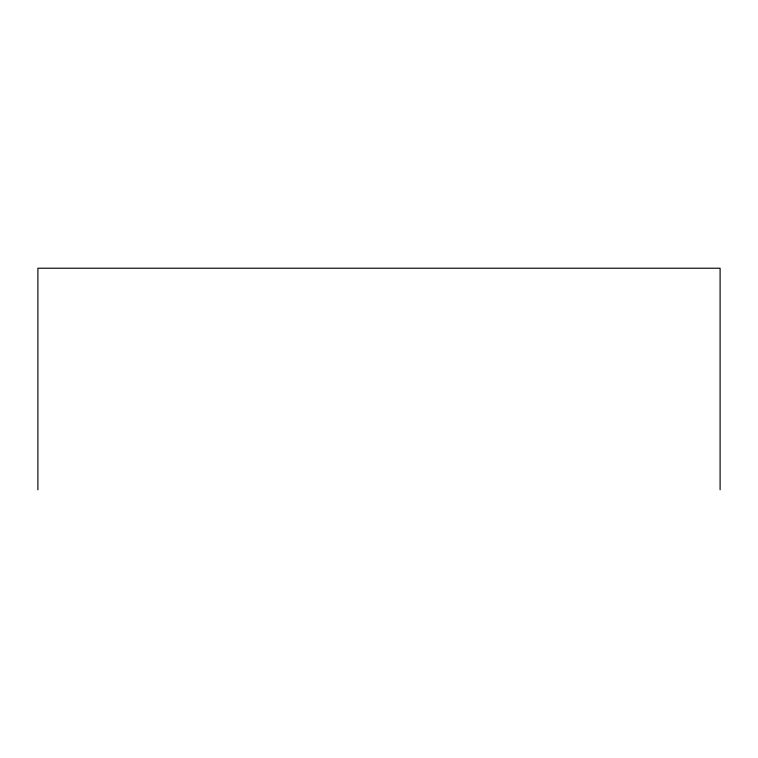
<?xml version="1.0" encoding="UTF-8"?>
<svg xmlns="http://www.w3.org/2000/svg" width="758" height="758" viewBox="0 0 758 758"><rect width="100%" height="100%" fill="white"/><g stroke="black" fill="none" stroke-linecap="round" stroke-linejoin="round"><path stroke-width="1.14" d="M720.1 489.782L720.1 268.218L37.9 268.218L37.9 489.782"/></g></svg>
